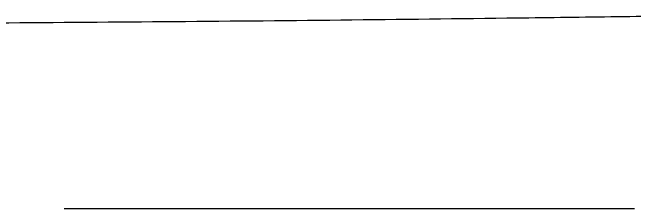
# Model space of a CAD drawing. Extents: x 528 to 612, y 788 to 934.
# Drawn here: x 572.241 to 574.608, y 864.264 to 865.008 of the extents above; entities that cross this region are included whole.
import ezdxf

# ---------------------------------------------------------------- set-up
doc = ezdxf.new("R2010")
doc.units = 0
doc.header["$MEASUREMENT"] = 0
doc.layers.add('1', color=4, linetype='Continuous')

# ---------------------------------------------------------------- blocks, each defined once
blk = doc.blocks.new('2018 FLASH')
at = {"layer": '1', "linetype": 'Continuous', "lineweight": 25}
blk.add_line((44.4734, 59.3444), (46.6429, 59.3444), dxfattribs=at)
blk.add_open_spline([(36.84, 60.089), (36.8742, 60.0884), (36.9425, 60.0873), (37.0451, 60.0856), (37.1478, 60.0839), (37.2505, 60.0823), (37.3533, 60.0807), (37.4562, 60.0791), (37.5591, 60.0776), (37.6621, 60.0761), (37.7652, 60.0746), (37.8683, 60.0732), (37.9715, 60.0718), (38.0748, 60.0704), (38.3662, 60.0667), (38.8467, 60.0611), (39.5169, 60.0547), (40.1878, 60.0498), (40.8589, 60.0462), (41.5306, 60.0441), (42.2026, 60.0434), (42.8749, 60.0441), (43.5478, 60.0462), (44.2208, 60.0497), (44.8947, 60.0546), (45.5683, 60.061), (46.0811, 60.067), (46.4329, 60.0716), (46.6247, 60.0742), (46.8162, 60.0769), (47.0075, 60.0797), (47.1986, 60.0827), (47.3894, 60.0858), (47.5165, 60.0879), (47.58, 60.089)], degree=3, knots=[0, 0, 0, 0, 0.009665, 0.019329, 0.028993, 0.038656, 0.048319, 0.057982, 0.067644, 0.077307, 0.08697, 0.096633, 0.106297, 0.115961, 0.125626, 0.18807, 0.250516, 0.312744, 0.374973, 0.43713, 0.499289, 0.561519, 0.623751, 0.686199, 0.74865, 0.811467, 0.874288, 0.892248, 0.910207, 0.928164, 0.946121, 0.964079, 0.982038, 1, 1, 1, 1], dxfattribs=at)

msp = doc.modelspace()

# ---------------------------------------------------------------- block references
at = {"layer": '1'}
msp.add_blockref('2018 FLASH', (527.9647, 804.9191), dxfattribs=at)

doc.saveas('drawing.dxf')
